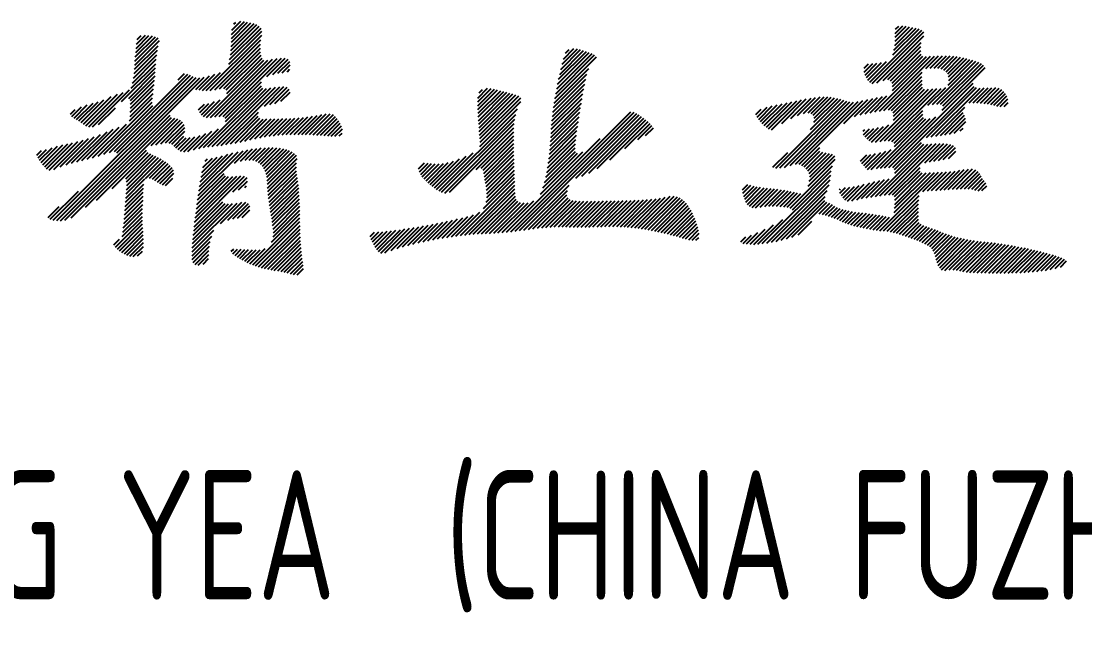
# Model space of a CAD drawing. Extents: x 627893 to 789462, y -407363 to 145317.
# Drawn here: x 734958 to 736190, y 50926 to 51632 of the extents above; entities that cross this region are included whole.
import ezdxf

# ---------------------------------------------------------------- set-up
doc = ezdxf.new("R2010")
doc.units = 0
doc.header["$LTSCALE"] = 100
doc.layers.add('图框', color=254, linetype='CONTINUOUS')
doc.styles.add('HZTXT', font='tssdeng.shx', dxfattribs={"width": 0.7, "bigfont": 'tssdchn.shx'})

msp = doc.modelspace()

# ---------------------------------------------------------------- linework, layer by layer
at = {"layer": '图框', "color": 0}
for p, q in [((735200.4, 51592.9), (735233.9, 51626.4)), ((735200.9, 51597.9), (735231.1, 51628.1)), ((735201.3, 51602.7), (735227.8, 51629.2)), ((735201.6, 51607.5), (735224.2, 51630.1)), ((735201.7, 51612.1), (735220.4, 51630.9)), ((735201.8, 51616.7), (735216.6, 51631.5)), ((735202.1, 51621.6), (735212.5, 51631.9)), ((735204.5, 51628.4), (735206.6, 51630.5)), ((735970.8, 51617.9), (735979.5, 51626.6)), ((735970.8, 51613.4), (735983.5, 51626.1)), ((735970.8, 51608.9), (735987.4, 51625.5)), ((735971.1, 51622.7), (735974.7, 51626.3)), ((735090.3, 51590.5), (735113.8, 51614)), ((735090.7, 51595.5), (735110.2, 51614.9)), ((735091.3, 51600.5), (735106.1, 51615.3)), ((735091.7, 51605.5), (735101.9, 51615.6)), ((735092.5, 51610.7), (735097.2, 51615.4)), ((735172.5, 51551.5), (735236.7, 51615.7)), ((735198.8, 51582.3), (735237, 51620.5)), ((735199.6, 51587.6), (735236, 51624)), ((735941.1, 51561.3), (736001.5, 51621.7)), ((735944, 51559.7), (736004, 51619.7)), ((735949.4, 51560.6), (736003.7, 51614.9)), ((735968.1, 51592.8), (735998.3, 51623)), ((735969.1, 51598.2), (735994.8, 51623.9)), ((735970.1, 51603.7), (735991.1, 51624.7)), ((735089.5, 51576.3), (735116.7, 51603.5)), ((735089.8, 51581.1), (735118.3, 51609.6)), ((735089.9, 51585.7), (735116.8, 51612.6)), ((735177.2, 51551.7), (735235.7, 51610.2)), ((735182.4, 51552.4), (735235.3, 51605.4)), ((735188, 51553.5), (735235.3, 51600.8)), ((735956.7, 51563.4), (736000.6, 51607.3)), ((735962, 51564.2), (736000.3, 51602.5)), ((735088.1, 51565.9), (735115.2, 51593)), ((735088.9, 51571.2), (735115.9, 51598.2)), ((735187.4, 51521.5), (735254.7, 51588.9)), ((735191.9, 51521.6), (735259.5, 51589.2)), ((735192.9, 51554), (735235.5, 51596.5)), ((735195.7, 51552.3), (735236, 51592.6)), ((735196.3, 51548.3), (735237.1, 51589.2)), ((735242.7, 51567.9), (735263.9, 51589)), ((735576.5, 51542.4), (735624.8, 51590.7)), ((735577.4, 51547.9), (735622.4, 51592.8)), ((735578.5, 51553.4), (735619.5, 51594.4)), ((735579.6, 51559), (735616.3, 51595.6)), ((735580.7, 51564.6), (735613, 51596.8)), ((735582, 51570.3), (735609.6, 51598)), ((735583.3, 51576.1), (735606.1, 51599)), ((735584.7, 51582), (735602.5, 51599.8)), ((735586.3, 51588.1), (735598.5, 51600.3)), ((735588.7, 51595.1), (735592.8, 51599.1)), ((735947, 51526.7), (736011.6, 51591.3)), ((735952.4, 51527.7), (736016.3, 51591.6)), ((735965.3, 51563), (736000.3, 51598)), ((735967.1, 51560.3), (736000.7, 51593.9)), ((735967.5, 51556.3), (736002.7, 51591.4)), ((735967.5, 51551.8), (736006.8, 51591.1)), ((736006.3, 51577.1), (736021, 51591.7)), ((736011.3, 51577.6), (736025.5, 51591.8)), ((736015.9, 51577.7), (736030, 51591.8)), ((736020.1, 51577.4), (736034.4, 51591.7)), ((736023.8, 51576.6), (736038.6, 51591.4)), ((736027, 51575.3), (736042.6, 51590.9)), ((736029.6, 51573.4), (736046.4, 51590.2)), ((736031.5, 51570.8), (736050.1, 51589.5)), ((736032.6, 51567.5), (736053.8, 51588.6)), ((735074.4, 51538.7), (735113.5, 51577.8)), ((735085.6, 51554.4), (735113.9, 51582.7)), ((735087, 51560.3), (735114.5, 51587.8)), ((735172.8, 51520.4), (735239.3, 51586.9)), ((735177.3, 51520.4), (735243.7, 51586.8)), ((735182.4, 51521), (735249.4, 51588)), ((735249.7, 51570.3), (735267.5, 51588.1)), ((735255.5, 51571.7), (735269.3, 51585.4)), ((735260.6, 51572.2), (735269.7, 51581.3)), ((735266.1, 51573.3), (735269.1, 51576.3)), ((735575.6, 51537.1), (735615.8, 51577.2)), ((735934.8, 51572.9), (735944.7, 51582.8)), ((735934.8, 51577.5), (735939.9, 51582.5)), ((735935.8, 51569.5), (735949.5, 51583.2)), ((735937.3, 51566.5), (735954.9, 51584.1)), ((735939, 51563.7), (735960.7, 51585.4)), ((736014, 51535.4), (736064.2, 51585.6)), ((736019, 51535.9), (736067.4, 51584.3)), ((736023.3, 51535.8), (736070.5, 51582.9)), ((736025.2, 51528.7), (736074.9, 51578.3)), ((736025.8, 51533.7), (736073.1, 51581)), ((736031.9, 51557.8), (736060.8, 51586.7)), ((736032.8, 51563.2), (736057.3, 51587.7)), ((734995.3, 51401.2), (735160.7, 51566.7)), ((734999.3, 51400.8), (735164.9, 51566.4)), ((735003.7, 51400.6), (735170, 51567)), ((735060.2, 51479.6), (735151.3, 51570.7)), ((735066.1, 51481), (735154.4, 51569.3)), ((735068.7, 51479.2), (735157.3, 51567.7)), ((735082.7, 51542.5), (735113.4, 51573.2)), ((735084.6, 51539.9), (735113.2, 51568.5)), ((735084.8, 51535.6), (735112.7, 51563.6)), ((735140.1, 51564.1), (735147.4, 51571.3)), ((735160.4, 51552.9), (735176.1, 51568.6)), ((735164.2, 51552.2), (735182.6, 51570.5)), ((735168.1, 51551.6), (735188.8, 51572.3)), ((735574.1, 51526.6), (735612.1, 51564.6)), ((735574.8, 51531.8), (735613.5, 51570.5)), ((735957.7, 51528.5), (736001.9, 51572.7)), ((735962.8, 51529.1), (736001.6, 51567.9)), ((735966.5, 51528.3), (736001.8, 51563.6)), ((735040.7, 51509.5), (735083.5, 51552.4)), ((735084.4, 51526.3), (735111.5, 51553.4)), ((735084.6, 51531), (735112.2, 51558.5)), ((735169.3, 51485.4), (735238.2, 51554.4)), ((735174.5, 51486.1), (735242.4, 51554.1)), ((735179.5, 51486.7), (735247.4, 51554.6)), ((735184.6, 51487.3), (735252.6, 51555.3)), ((735189.8, 51488), (735257.7, 51555.9)), ((735194.5, 51519.6), (735236.3, 51561.5)), ((735194.8, 51515.5), (735236.4, 51557.1)), ((735239.9, 51533.6), (735262.4, 51556.1)), ((735246, 51535.2), (735266.4, 51555.6)), ((735252, 51536.7), (735268.6, 51553.3)), ((735487.1, 51538.4), (735502.7, 51553.9)), ((735487.2, 51542.9), (735498.5, 51554.3)), ((735487.2, 51533.9), (735506.4, 51553.2)), ((735487.3, 51529.5), (735510.1, 51552.3)), ((735487.4, 51525.2), (735513.7, 51551.4)), ((735488.7, 51549), (735492.7, 51552.9)), ((735573, 51516.5), (735609.9, 51553.4)), ((735573.5, 51521.5), (735611, 51558.9)), ((735947.9, 51491.7), (736009.1, 51553)), ((735953.3, 51492.6), (736014.2, 51553.6)), ((735958.3, 51493.1), (736019.1, 51554)), ((735962.8, 51493.2), (736023.8, 51554.1)), ((735963.4, 51462.4), (736061.1, 51560)), ((735968, 51462.4), (736062, 51556.4)), ((735968.4, 51525.7), (736002, 51559.3)), ((735968.9, 51521.7), (736002.4, 51555.3)), ((735968.9, 51517.2), (736004.7, 51553.1)), ((736007, 51497), (736065, 51554.9)), ((736008.6, 51534.5), (736029.2, 51555)), ((736012.5, 51497.9), (736069.1, 51554.5)), ((736056.3, 51537.3), (736073.6, 51554.6)), ((736061, 51537.5), (736078.2, 51554.7)), ((736065.3, 51537.3), (736082.8, 51554.8)), ((736069.5, 51537), (736087.4, 51554.9)), ((736073.6, 51536.6), (736091.2, 51554.2)), ((736077.5, 51536), (736094.2, 51552.7)), ((735027.7, 51514.5), (735053.9, 51540.7)), ((735030.3, 51512.5), (735062.3, 51544.6)), ((735032.9, 51510.7), (735069.6, 51547.4)), ((735036.3, 51509.6), (735076.1, 51549.4)), ((735083.5, 51516.4), (735110.2, 51543.1)), ((735084.3, 51521.6), (735110.8, 51548.2)), ((735169.3, 51521.3), (735188.5, 51540.6)), ((735259, 51539.3), (735269.6, 51549.8)), ((735487.6, 51520.9), (735517.2, 51550.5)), ((735487.8, 51516.6), (735520.8, 51549.6)), ((735488.1, 51512.4), (735524.3, 51548.6)), ((735488.5, 51508.3), (735527.8, 51547.6)), ((735488.8, 51504.1), (735531.3, 51546.6)), ((735489.1, 51499.9), (735534.6, 51545.4)), ((735489.4, 51495.8), (735536.9, 51543.2)), ((735572.2, 51506.7), (735608, 51542.5)), ((735572.5, 51511.5), (735608.9, 51547.9)), ((735824, 51507.1), (735856.7, 51539.7)), ((735827.4, 51506), (735862.2, 51540.8)), ((735832.5, 51461.7), (735911.2, 51540.4)), ((735837.2, 51461.9), (735914.7, 51539.4)), ((735839.4, 51513.4), (735867.7, 51541.8)), ((735849.6, 51519.1), (735873.2, 51542.7)), ((735857.4, 51522.5), (735878.5, 51543.6)), ((735859.4, 51466.1), (735933.3, 51540)), ((735864.4, 51525), (735883.6, 51544.2)), ((735869.7, 51525.8), (735888.2, 51544.3)), ((735872.5, 51506.2), (735907.7, 51541.4)), ((735873.3, 51524.9), (735892.5, 51544.1)), ((735875.8, 51522.9), (735896.5, 51543.7)), ((735876.6, 51514.7), (735904.1, 51542.3)), ((735876.9, 51519.5), (735900.4, 51543)), ((735911.2, 51513.4), (735938.9, 51541.2)), ((735923.5, 51521.3), (735944.7, 51542.4)), ((735930.2, 51523.4), (735950.3, 51543.5)), ((735935.9, 51524.7), (735955.8, 51544.5)), ((735941.5, 51525.8), (735961.1, 51545.4)), ((736081.3, 51535.3), (736096.6, 51550.6)), ((736085, 51534.5), (736098.6, 51548.1)), ((736088.5, 51533.6), (736100.2, 51545.3)), ((736092.4, 51532.9), (736101.3, 51541.9)), ((735015.1, 51524.3), (735020.5, 51529.7)), ((735016.9, 51521.6), (735027.8, 51532.5)), ((735019.5, 51519.7), (735034.6, 51534.8)), ((735022.2, 51518), (735041.3, 51537)), ((735025, 51516.3), (735047.3, 51538.6)), ((735047.1, 51475.5), (735109.8, 51538.2)), ((735047.7, 51512.1), (735067.2, 51531.5)), ((735053.7, 51477.6), (735110.5, 51534.4)), ((735163.6, 51529.1), (735170.4, 51535.9)), ((735165, 51526), (735175.6, 51536.7)), ((735166.8, 51523.3), (735182.1, 51538.7)), ((735489.3, 51486.7), (735533, 51530.3)), ((735489.8, 51491.6), (735537.1, 51538.9)), ((735525.3, 51387.9), (735664.4, 51527)), ((735571.7, 51497.2), (735606.2, 51531.8)), ((735571.9, 51501.9), (735607.1, 51537.1)), ((735809.2, 51523.7), (735815.3, 51529.8)), ((735810.7, 51520.6), (735822.2, 51532.2)), ((735812.5, 51518), (735828.2, 51533.7)), ((735814.6, 51515.6), (735834.1, 51535.1)), ((735816.7, 51513.2), (735839.8, 51536.3)), ((735818.9, 51510.9), (735845.5, 51537.5)), ((735821.4, 51508.9), (735851.1, 51538.6)), ((735842.3, 51462.5), (735918.3, 51538.4)), ((735849, 51464.7), (735922.2, 51537.9)), ((735855.1, 51466.3), (735927.6, 51538.8)), ((735966.7, 51492.6), (736002.7, 51528.6)), ((736017.8, 51498.7), (736051.2, 51532.2)), ((736096.9, 51533), (736101.6, 51537.6)), ((735008.7, 51401.1), (735130.5, 51522.9)), ((735015.8, 51403.8), (735132.2, 51520.2)), ((735032.7, 51416.2), (735136, 51519.5)), ((735108.8, 51487.8), (735139.7, 51518.7)), ((735114.1, 51488.6), (735142.7, 51517.2)), ((735119.7, 51489.7), (735145, 51515.1)), ((735195.1, 51488.8), (735232.9, 51526.6)), ((735200.5, 51489.7), (735232.8, 51522)), ((735206, 51490.7), (735234.7, 51519.4)), ((735211.6, 51491.8), (735238.3, 51518.5)), ((735217.3, 51493), (735242.8, 51518.6)), ((735223.1, 51494.3), (735247.5, 51518.7)), ((735228.8, 51495.6), (735252.1, 51518.8)), ((735234.5, 51496.7), (735256.7, 51518.9)), ((735239.9, 51497.7), (735261.3, 51519.1)), ((735245.3, 51498.6), (735265.9, 51519.2)), ((735250.5, 51499.2), (735270.5, 51519.3)), ((735255.5, 51499.8), (735275.2, 51519.5)), ((735260.4, 51500.2), (735280, 51519.8)), ((735265.2, 51500.5), (735285, 51520.3)), ((735269.8, 51500.7), (735290.1, 51521)), ((735274.4, 51500.7), (735295.5, 51521.8)), ((735278.8, 51500.7), (735300.9, 51522.8)), ((735283.3, 51500.6), (735306.3, 51523.7)), ((735287.6, 51500.5), (735311.5, 51524.4)), ((735292, 51500.4), (735316.1, 51524.5)), ((735296.3, 51500.2), (735319.8, 51523.7)), ((735300.6, 51500), (735322.2, 51521.6)), ((735304.8, 51499.7), (735324.1, 51519)), ((735309, 51499.4), (735325.9, 51516.4)), ((735442.2, 51435.1), (735531, 51523.9)), ((735445.2, 51433.6), (735530, 51518.4)), ((735530.3, 51388.5), (735668.3, 51526.4)), ((735535.4, 51389.1), (735671.4, 51525)), ((735570.6, 51482.6), (735603.6, 51515.7)), ((735571, 51487.6), (735604.5, 51521)), ((735571.4, 51492.4), (735605.4, 51526.4)), ((735600.6, 51449.8), (735674.2, 51523.3)), ((735607.8, 51452.4), (735676.8, 51521.5)), ((735615.6, 51455.8), (735679.4, 51519.6)), ((735625.5, 51461.2), (735681.9, 51517.6)), ((735640, 51471.2), (735684.3, 51515.5)), ((735948.9, 51461.3), (736006.2, 51518.6)), ((735953.7, 51461.7), (736011.1, 51519)), ((735958.4, 51461.8), (736017.7, 51521.2)), ((735969.3, 51490.7), (736002.6, 51524)), ((735969.7, 51486.6), (736003.5, 51520.4)), ((736023, 51499.5), (736049.6, 51526.1)), ((736028.3, 51500.3), (736050.9, 51522.9)), ((736033.6, 51501.1), (736052.2, 51519.7)), ((736039.1, 51502.1), (736052.7, 51515.8)), ((735022.5, 51468.9), (735057.5, 51503.8)), ((735028.5, 51470.4), (735064.7, 51506.6)), ((735034.6, 51471.9), (735071.6, 51509)), ((735040.7, 51473.6), (735079.9, 51512.7)), ((735125.2, 51490.8), (735146.8, 51512.3)), ((735129.7, 51490.7), (735147.8, 51508.8)), ((735132.7, 51489.2), (735147.7, 51504.3)), ((735157.8, 51482.9), (735179.1, 51504.3)), ((735163.8, 51484.5), (735186.6, 51507.3)), ((735313.2, 51499.1), (735327.7, 51513.7)), ((735317.3, 51498.7), (735329.3, 51510.7)), ((735321.6, 51498.6), (735330.3, 51507.3)), ((735326.5, 51498.9), (735329.8, 51502.3)), ((735448.7, 51432.6), (735529.4, 51513.3)), ((735454.3, 51433.7), (735529, 51508.4)), ((735485.1, 51460), (735528.8, 51503.7)), ((735569.5, 51472.5), (735602, 51505.1)), ((735570.1, 51477.6), (735602.8, 51510.4)), ((735657.4, 51484.2), (735686.6, 51513.3)), ((735672.5, 51494.8), (735688.8, 51511)), ((735681.5, 51499.3), (735690.6, 51508.4)), ((735933.6, 51504.4), (735935.6, 51506.4)), ((735934, 51500.3), (735940.8, 51507.1)), ((735936, 51497.8), (735945.8, 51507.6)), ((735938.3, 51495.6), (735951.2, 51508.6)), ((735940.7, 51493.5), (735957.1, 51509.9)), ((735943.4, 51491.8), (735963.4, 51511.7)), ((736046.1, 51504.7), (736049.4, 51507.9)), ((734985.3, 51463), (735012, 51489.8)), ((734987.5, 51460.8), (735017.7, 51491)), ((734990.4, 51459.2), (735023.6, 51492.4)), ((734995.7, 51460), (735029.7, 51494)), ((735003.3, 51463.1), (735036, 51495.8)), ((735010.1, 51465.5), (735042.6, 51498)), ((735016.5, 51467.3), (735049.8, 51500.6)), ((735135.2, 51487.2), (735146.5, 51498.6)), ((735137.4, 51485), (735149.1, 51496.7)), ((735139.9, 51483), (735153.9, 51497)), ((735142.8, 51481.4), (735159.4, 51498)), ((735146.5, 51480.6), (735165.4, 51499.5)), ((735151.3, 51480.9), (735172, 51501.6)), ((735491.1, 51461.5), (735528.8, 51499.2)), ((735493.3, 51459.3), (735528.8, 51494.7)), ((735494.1, 51455.5), (735528.8, 51490.2)), ((735520.3, 51387.4), (735628.7, 51495.9)), ((735567, 51456.6), (735600.2, 51489.8)), ((735568, 51462), (735600.7, 51494.8)), ((735568.8, 51467.3), (735601.3, 51499.9)), ((735953, 51429.5), (736013.3, 51489.8)), ((735958.2, 51430.2), (736018.2, 51490.2)), ((735963.2, 51430.7), (736022.8, 51490.3)), ((735969.9, 51459.9), (736001.3, 51491.3)), ((736004.9, 51467.9), (736027.2, 51490.2)), ((736010.3, 51468.8), (736031.2, 51489.8)), ((734976.3, 51476.5), (734981.6, 51481.9)), ((734977.7, 51473.5), (734987.4, 51483.2)), ((734979.4, 51470.7), (734994.1, 51485.3)), ((734981.3, 51468), (735000.3, 51487)), ((734983.2, 51465.5), (735006.2, 51488.5)), ((735045.5, 51424.5), (735103.3, 51482.3)), ((735063.3, 51437.8), (735105.3, 51479.9)), ((735079.2, 51449.2), (735108.1, 51478.1)), ((735163.1, 51429.9), (735215.1, 51481.8)), ((735163.9, 51435.2), (735209.3, 51480.6)), ((735164.7, 51440.4), (735203.4, 51479.2)), ((735165.6, 51445.8), (735197.4, 51477.6)), ((735205.2, 51467.5), (735220.6, 51482.9)), ((735212.1, 51469.8), (735226, 51483.8)), ((735217.4, 51470.7), (735231.2, 51484.5)), ((735222.2, 51471), (735236.2, 51485)), ((735226.3, 51470.7), (735241, 51485.3)), ((735229.9, 51469.7), (735245.6, 51485.5)), ((735233, 51468.3), (735250.1, 51485.4)), ((735235.5, 51466.3), (735254.3, 51485.2)), ((735237.6, 51463.9), (735258.4, 51484.7)), ((735239.3, 51461.2), (735262.2, 51484.1)), ((735240.7, 51458.1), (735265.8, 51483.2)), ((735241.8, 51454.7), (735269.1, 51481.9)), ((735242.6, 51451), (735272.1, 51480.5)), ((735243.1, 51447), (735274.8, 51478.7)), ((735439.4, 51436.8), (735481.9, 51479.3)), ((735494.7, 51451.6), (735528.8, 51485.8)), ((735495.4, 51447.8), (735528.9, 51481.4)), ((735559.6, 51431.2), (735608.9, 51480.6)), ((735562.6, 51438.7), (735602.7, 51478.8)), ((735564.5, 51445.1), (735600.4, 51481)), ((735566, 51451), (735599.9, 51485)), ((735829, 51462.7), (735846.1, 51479.8)), ((735862.5, 51464.7), (735883.2, 51485.5)), ((735865.2, 51462.9), (735883.5, 51481.3)), ((735867.5, 51460.8), (735886.8, 51480)), ((735869.6, 51458.3), (735890.6, 51479.3)), ((735871.1, 51455.3), (735894.5, 51478.7)), ((735871.6, 51451.3), (735898, 51477.8)), ((735932, 51466.9), (735942.6, 51477.5)), ((735934.2, 51464.6), (735948, 51478.4)), ((735936.3, 51462.2), (735953.9, 51479.8)), ((735938.7, 51460.1), (735960, 51481.4)), ((735943, 51459.9), (735966.1, 51483)), ((735947.8, 51428.8), (736008.5, 51489.4)), ((735970.2, 51455.7), (736003.9, 51489.4)), ((736015.5, 51469.6), (736035, 51489)), ((736020.9, 51470.4), (736038.2, 51487.8)), ((736026.4, 51471.5), (736040.4, 51485.5)), ((736032.3, 51472.9), (736040.8, 51481.4)), ((735079.7, 51431.8), (735120.2, 51472.2)), ((735080, 51436.6), (735117.2, 51473.8)), ((735080.2, 51445.7), (735111.1, 51476.7)), ((735080.3, 51441.3), (735114.2, 51475.3)), ((735101.9, 51449.5), (735123, 51470.6)), ((735106.8, 51449.9), (735125.8, 51468.9)), ((735110.1, 51448.7), (735128.4, 51467)), ((735166.5, 51451.2), (735191.2, 51475.9)), ((735167.5, 51456.7), (735185, 51474.2)), ((735168.7, 51462.4), (735179.6, 51473.3)), ((735171.4, 51469.6), (735174, 51472.2)), ((735243.4, 51442.8), (735277.1, 51476.5)), ((735243.6, 51438.5), (735277.8, 51472.7)), ((735243.9, 51434.3), (735277.2, 51467.6)), ((735418.3, 51460.6), (735425.3, 51467.6)), ((735419.4, 51457.1), (735429.5, 51467.3)), ((735420.9, 51454.2), (735433.5, 51466.8)), ((735422.8, 51451.6), (735437.8, 51466.5)), ((735424.9, 51449.1), (735442.3, 51466.6)), ((735427.1, 51446.9), (735447.3, 51467.1)), ((735429.4, 51444.7), (735452.8, 51468.1)), ((735431.8, 51442.6), (735458.9, 51469.7)), ((735434.3, 51440.6), (735465.8, 51472.2)), ((735436.8, 51438.6), (735473.5, 51475.3)), ((735496.1, 51444), (735529, 51476.9)), ((735496.7, 51440.1), (735529.1, 51472.5)), ((735497.1, 51436.1), (735529.2, 51468.1)), ((735870, 51440.8), (735901.2, 51472)), ((735871.1, 51446.3), (735900.6, 51475.8)), ((735930.3, 51469.7), (735937.8, 51477.1)), ((735113, 51447.2), (735130.7, 51464.8)), ((735115.9, 51445.5), (735132.8, 51462.4)), ((735118.6, 51443.7), (735134.5, 51459.6)), ((735121.6, 51442.2), (735135.1, 51455.7)), ((735162.4, 51424.7), (735193.2, 51455.5)), ((735244.3, 51430.2), (735276.9, 51462.9)), ((735244.7, 51426.2), (735277.1, 51458.6)), ((735245.2, 51422.2), (735277.6, 51454.5)), ((735496.8, 51422.3), (735529.6, 51455.1)), ((735497.4, 51427.4), (735529.5, 51459.4)), ((735497.5, 51431.9), (735529.3, 51463.8)), ((735816.6, 51374), (735896.2, 51453.5)), ((735849, 51415.2), (735898.1, 51464.4)), ((735851.5, 51413.3), (735896.6, 51458.4)), ((735953, 51389), (736020.8, 51456.9)), ((735967.6, 51430.7), (735999.5, 51462.5)), ((735969.5, 51410.1), (736016.2, 51456.7)), ((735969.9, 51415), (736011.4, 51456.4)), ((735970, 51428.5), (735999.6, 51458.1)), ((735970.1, 51419.6), (736006.5, 51456.1)), ((735970.2, 51424.3), (736002, 51456.1)), ((736002.8, 51434.4), (736025.4, 51457)), ((736008, 51435.1), (736030, 51457.1)), ((736012.9, 51435.5), (736035, 51457.6)), ((736017.7, 51435.8), (736040.1, 51458.2)), ((736022.6, 51436.2), (736045.4, 51459.1)), ((736027.4, 51436.5), (736050.7, 51459.9)), ((736032.2, 51436.8), (736055.7, 51460.4)), ((736036.9, 51437.1), (736060.4, 51460.6)), ((736041.6, 51437.3), (736064, 51459.7)), ((736046.2, 51437.4), (736066.7, 51457.8)), ((736050.8, 51437.5), (736068.6, 51455.3)), ((735079, 51422), (735100.1, 51443.1)), ((735079.3, 51426.9), (735101.4, 51449)), ((735125.2, 51441.3), (735133.8, 51450)), ((735158.4, 51393.7), (735216.9, 51452.2)), ((735159, 51398.8), (735212.6, 51452.5)), ((735159.6, 51403.9), (735208, 51452.3)), ((735160.3, 51409.1), (735203.1, 51451.9)), ((735161, 51414.2), (735198.4, 51451.7)), ((735161.7, 51419.4), (735194.7, 51452.5)), ((735203.3, 51434.1), (735219.7, 51450.6)), ((735210, 51436.3), (735220.3, 51446.6)), ((735217.2, 51439.1), (735219.3, 51441.2)), ((735245.8, 51418.2), (735278.2, 51450.6)), ((735246.4, 51414.3), (735278.7, 51446.7)), ((735247, 51410.5), (735279.2, 51442.7)), ((735466.9, 51383.5), (735529.9, 51446.4)), ((735472, 51384), (735530, 51442)), ((735493.7, 51414.8), (735529.8, 51450.8)), ((735540.6, 51389.8), (735592.8, 51442)), ((735793.7, 51436.3), (735800, 51442.6)), ((735794.3, 51432.4), (735803.6, 51441.7)), ((735795.2, 51428.8), (735807.1, 51440.7)), ((735821.8, 51374.6), (735895.3, 51448.2)), ((735827.2, 51375.6), (735894, 51442.3)), ((735912.5, 51424.9), (735928.9, 51441.3)), ((735915.5, 51423.4), (735934.9, 51442.8)), ((735920.4, 51423.8), (735941.2, 51444.6)), ((735926.1, 51425), (735947.2, 51446.1)), ((735931.7, 51426.2), (735952.8, 51447.3)), ((735937.1, 51427.1), (735958.4, 51448.3)), ((735942.5, 51427.9), (735963.7, 51449.2)), ((736055.2, 51437.4), (736070.3, 51452.5)), ((736059.3, 51437), (736072, 51449.7)), ((736063, 51436.2), (736073.9, 51447.1)), ((736066.7, 51435.4), (736075.8, 51444.5)), ((736071.2, 51435.5), (736076.7, 51441)), ((734991.8, 51402.3), (735024.3, 51434.8)), ((735077.7, 51407.4), (735099.4, 51429)), ((735078.2, 51412.3), (735099.5, 51433.6)), ((735078.6, 51417.2), (735099.7, 51438.3)), ((735247.7, 51406.7), (735279.6, 51438.6)), ((735248.3, 51402.8), (735279.9, 51434.4)), ((735248.9, 51398.9), (735280.2, 51430.2)), ((735476.9, 51384.5), (735530.1, 51437.7)), ((735481.8, 51384.9), (735530.3, 51433.4)), ((735486.6, 51385.2), (735530.6, 51429.2)), ((735545.8, 51390.5), (735591, 51435.7)), ((735551, 51391.2), (735590.4, 51430.6)), ((735672.9, 51391.8), (735710, 51428.9)), ((735676.8, 51391.3), (735714.6, 51429.1)), ((735680.7, 51390.7), (735718.4, 51428.3)), ((735796.3, 51425.5), (735810.9, 51440)), ((735797.6, 51422.3), (735814.8, 51439.4)), ((735799.4, 51419.6), (735818.7, 51438.9)), ((735801.8, 51417.5), (735822.8, 51438.5)), ((735804.9, 51416.1), (735826.8, 51438)), ((735809, 51415.7), (735830.8, 51437.5)), ((735814.2, 51416.4), (735834.8, 51437)), ((735819.5, 51417.2), (735838.8, 51436.5)), ((735824.2, 51417.4), (735842.7, 51435.9)), ((735828.7, 51417.4), (735846.5, 51435.3)), ((735832.8, 51376.6), (735892, 51435.8)), ((735833.1, 51417.3), (735850.3, 51434.5)), ((735837.3, 51417.1), (735853.9, 51433.7)), ((735838.6, 51378), (735889.4, 51428.8)), ((735841.5, 51416.7), (735857.6, 51432.9)), ((735845.4, 51416.2), (735861.3, 51432.1)), ((735906, 51436.3), (735907.1, 51437.5)), ((735906.6, 51432.4), (735913.2, 51439)), ((735908.3, 51429.7), (735918.1, 51439.5)), ((735910.3, 51427.2), (735923.4, 51440.3)), ((735957.2, 51388.8), (735998.3, 51429.9)), ((734989.3, 51404.2), (735002.1, 51417)), ((735076.8, 51397.5), (735099, 51419.6)), ((735077.3, 51402.4), (735099.2, 51424.3)), ((735156.3, 51369.2), (735208.2, 51421.1)), ((735156.6, 51374), (735203, 51420.4)), ((735157, 51378.8), (735198.4, 51420.2)), ((735157.4, 51383.7), (735194.3, 51420.6)), ((735157.9, 51388.7), (735191.7, 51422.5)), ((735189.1, 51397.5), (735213.7, 51422.1)), ((735197.3, 51401.2), (735218.2, 51422.1)), ((735203.4, 51402.8), (735221.3, 51420.7)), ((735208.6, 51403.5), (735222.8, 51417.7)), ((735249.4, 51395), (735280.5, 51426)), ((735249.9, 51390.9), (735280.7, 51421.7)), ((735250.2, 51386.7), (735280.8, 51417.3)), ((735491.3, 51385.4), (735531.6, 51425.7)), ((735496, 51385.6), (735533.6, 51423.2)), ((735500.8, 51385.9), (735536.7, 51421.8)), ((735505.6, 51386.2), (735540.7, 51421.3)), ((735510.4, 51386.5), (735545.3, 51421.4)), ((735515.3, 51386.9), (735551.9, 51423.5)), ((735556.1, 51391.8), (735591.6, 51427.3)), ((735561.1, 51392.3), (735594.1, 51425.3)), ((735566.1, 51392.8), (735597.5, 51424.2)), ((735571, 51393.2), (735601.5, 51423.7)), ((735575.7, 51393.5), (735605.7, 51423.4)), ((735580.4, 51393.6), (735610.1, 51423.4)), ((735584.8, 51393.6), (735614.6, 51423.4)), ((735589.2, 51393.4), (735619.1, 51423.4)), ((735593.5, 51393.3), (735623.6, 51423.4)), ((735597.8, 51393.1), (735628.1, 51423.4)), ((735602.2, 51393), (735632.7, 51423.5)), ((735606.7, 51393), (735637.2, 51423.5)), ((735611.3, 51393.1), (735641.8, 51423.6)), ((735615.9, 51393.2), (735646.3, 51423.7)), ((735620.5, 51393.4), (735650.9, 51423.8)), ((735625.2, 51393.5), (735655.5, 51423.9)), ((735629.8, 51393.6), (735660.2, 51424)), ((735634.4, 51393.8), (735664.8, 51424.2)), ((735639, 51393.9), (735669.5, 51424.4)), ((735643.6, 51394), (735674.2, 51424.6)), ((735648, 51393.9), (735678.9, 51424.8)), ((735652.3, 51393.7), (735683.7, 51425.2)), ((735656.6, 51393.5), (735688.6, 51425.6)), ((735660.7, 51393.2), (735693.6, 51426)), ((735664.8, 51392.8), (735698.8, 51426.7)), ((735668.9, 51392.3), (735704.3, 51427.8)), ((735684.5, 51390), (735721.5, 51427)), ((735688.3, 51389.3), (735724.2, 51425.2)), ((735692.1, 51388.6), (735726.7, 51423.2)), ((735695.8, 51387.8), (735728.8, 51420.8)), ((735699.5, 51387), (735730.8, 51418.3)), ((735844.7, 51379.5), (735889.2, 51424.1)), ((735851, 51381.4), (735891.6, 51422)), ((735882.5, 51408.4), (735894.9, 51420.8)), ((735886.4, 51407.8), (735897.9, 51419.3)), ((735890, 51406.9), (735900.7, 51417.6)), ((735893.4, 51405.9), (735903.7, 51416.1)), ((735961.3, 51388.4), (735997.9, 51425)), ((735965.1, 51387.7), (735997.7, 51420.3)), ((735075, 51382.2), (735098.5, 51405.6)), ((735075.8, 51387.5), (735098.6, 51410.2)), ((735076.4, 51392.5), (735098.7, 51414.9)), ((735213.9, 51404.3), (735222.9, 51413.3)), ((735226.3, 51349.4), (735281, 51404.1)), ((735248, 51375.6), (735281, 51408.5)), ((735250, 51382), (735280.9, 51413)), ((735445.9, 51380.4), (735469.6, 51404.1)), ((735451.3, 51381.3), (735475.6, 51405.6)), ((735456.6, 51382.1), (735482, 51407.5)), ((735461.8, 51382.8), (735489.6, 51410.7)), ((735703.1, 51386.1), (735732.5, 51415.6)), ((735706.7, 51385.3), (735734.2, 51412.7)), ((735710.3, 51384.4), (735735.7, 51409.8)), ((735713.9, 51383.4), (735737.1, 51406.7)), ((735717.4, 51382.5), (735738.5, 51403.6)), ((735896.8, 51404.8), (735906.9, 51414.8)), ((735900.1, 51403.6), (735910.3, 51413.7)), ((735903.4, 51402.3), (735913.8, 51412.7)), ((735906.5, 51400.9), (735917.5, 51411.9)), ((735909.5, 51399.4), (735921.3, 51411.2)), ((735912.6, 51398.1), (735925.2, 51410.7)), ((735915.9, 51396.9), (735929.3, 51410.2)), ((735919.3, 51395.8), (735933.3, 51409.8)), ((735922.8, 51394.8), (735937.3, 51409.3)), ((735926.4, 51393.9), (735941.2, 51408.7)), ((735930, 51393), (735945.1, 51408.2)), ((735933.7, 51392.2), (735949, 51407.6)), ((735937.3, 51391.4), (735952.8, 51406.9)), ((735941.1, 51390.7), (735956.6, 51406.2)), ((735945, 51390), (735960.4, 51405.4)), ((735948.9, 51389.5), (735964.1, 51404.7)), ((735968.8, 51386.9), (735997.6, 51415.7)), ((735972.3, 51386), (735997.5, 51411.2)), ((735975.8, 51385), (735997.5, 51406.7)), ((735067.3, 51370), (735098.6, 51401.3)), ((735069.6, 51367.8), (735098.8, 51397)), ((735072.1, 51365.8), (735099, 51392.7)), ((735229.6, 51348.2), (735281, 51399.6)), ((735233, 51347.1), (735281.1, 51395.2)), ((735379.4, 51363.3), (735408, 51391.8)), ((735386.6, 51366), (735413.3, 51392.7)), ((735393.6, 51368.5), (735418.8, 51393.7)), ((735400, 51370.4), (735424.2, 51394.6)), ((735406.1, 51372), (735429.7, 51395.6)), ((735412, 51373.5), (735435.3, 51396.7)), ((735417.9, 51374.8), (735440.9, 51397.8)), ((735423.6, 51376.1), (735446.5, 51398.9)), ((735429.3, 51377.3), (735452.1, 51400.1)), ((735434.9, 51378.4), (735457.9, 51401.3)), ((735440.5, 51379.4), (735463.7, 51402.6)), ((735720.9, 51381.5), (735739.8, 51400.4)), ((735724.4, 51380.4), (735740.9, 51397)), ((735727.8, 51379.4), (735742, 51393.6)), ((735806.9, 51373.2), (735829.5, 51395.8)), ((735811.7, 51373.5), (735840.4, 51402.2)), ((735858.3, 51384.1), (735874.1, 51399.9)), ((735979.2, 51383.9), (735997.7, 51402.4)), ((735982.6, 51382.8), (735998.4, 51398.6)), ((735986, 51381.6), (736000.8, 51396.5)), ((735989.3, 51380.4), (736003.9, 51395)), ((735992.5, 51379.2), (736007.2, 51393.9)), ((735995.8, 51378), (736010.6, 51392.8)), ((735999, 51376.7), (736014, 51391.7)), ((735065.4, 51372.6), (735072, 51379.1)), ((735074.7, 51363.9), (735099.2, 51388.4)), ((735077.6, 51362.3), (735099.4, 51384.1)), ((735080.5, 51360.8), (735099.6, 51379.9)), ((735156, 51359.9), (735178.8, 51382.7)), ((735156.1, 51364.5), (735181.1, 51389.5)), ((735236.5, 51346.1), (735281.2, 51390.8)), ((735240.1, 51345.2), (735281.3, 51386.4)), ((735243.7, 51344.4), (735281.5, 51382.1)), ((735362.5, 51382.3), (735367.5, 51387.3)), ((735363.7, 51379), (735372.3, 51387.6)), ((735365.2, 51376), (735377.1, 51387.9)), ((735366.7, 51373), (735382, 51388.3)), ((735368.3, 51370.1), (735387, 51388.9)), ((735370, 51367.4), (735392.2, 51389.5)), ((735372.1, 51365), (735397.4, 51390.2)), ((735374.7, 51363.1), (735402.6, 51391)), ((735731.4, 51378.6), (735742.8, 51390)), ((735735.3, 51377.9), (735743.4, 51386)), ((735739.7, 51377.9), (735743.2, 51381.3)), ((735791.7, 51376), (735797.6, 51381.9)), ((735794.5, 51374.2), (735804.2, 51384)), ((735798.3, 51373.6), (735811.6, 51386.9)), ((735802.5, 51373.3), (735820.1, 51390.8)), ((736002.1, 51375.4), (736017.2, 51390.5)), ((736005.2, 51373.9), (736020.4, 51389.1)), ((736008.1, 51372.4), (736023.6, 51387.8)), ((736010.8, 51370.6), (736026.8, 51386.5)), ((736013, 51368.3), (736030.1, 51385.3)), ((736014.8, 51365.6), (736033.4, 51384.2)), ((736016.2, 51362.4), (736036.8, 51383.1)), ((736017.2, 51359), (736040.3, 51382)), ((736018.1, 51355.4), (736043.8, 51381.1)), ((736019.2, 51352), (736047.4, 51380.2)), ((736020.5, 51348.8), (736051.1, 51379.4)), ((735083.8, 51359.6), (735099.8, 51375.5)), ((735087.7, 51359), (735099.6, 51370.8)), ((735156.2, 51355.6), (735177.2, 51376.6)), ((735157.2, 51352.1), (735176.1, 51371)), ((735201.3, 51364.8), (735204.4, 51367.8)), ((735203.3, 51362.3), (735208.8, 51367.8)), ((735205.8, 51360.3), (735213, 51367.5)), ((735208.5, 51358.5), (735217.3, 51367.3)), ((735211.3, 51356.8), (735221.6, 51367.1)), ((735214.1, 51355.1), (735225.9, 51367)), ((735217, 51353.6), (735230.4, 51366.9)), ((735220, 51352.1), (735235, 51367)), ((735223.1, 51350.7), (735240.6, 51368.2)), ((735247.5, 51343.6), (735281.7, 51377.8)), ((735251.3, 51343), (735282, 51373.6)), ((735255.3, 51342.4), (735282.3, 51369.4)), ((736022.2, 51346), (736054.9, 51378.7)), ((736024.4, 51343.7), (736058.7, 51378.1)), ((736028, 51342.8), (736062.7, 51377.5)), ((736033.2, 51343.5), (736066.7, 51377)), ((736037.8, 51343.7), (736070.8, 51376.6)), ((736041.7, 51343.1), (736074.8, 51376.2)), ((736045.5, 51342.3), (736078.9, 51375.8)), ((736049.2, 51341.6), (736082.9, 51375.3)), ((736053.1, 51341.1), (736086.9, 51374.8)), ((736057.3, 51340.7), (736090.8, 51374.2)), ((736061.5, 51340.4), (736094.7, 51373.7)), ((736065.8, 51340.2), (736098.6, 51373.1)), ((736070.2, 51340.1), (736102.5, 51372.5)), ((736074.5, 51340), (736106.4, 51371.8)), ((736079, 51339.9), (736110.2, 51371.1)), ((736083.4, 51339.9), (736114, 51370.4)), ((736087.9, 51339.9), (736117.7, 51369.7)), ((736092.4, 51339.9), (736121.5, 51369)), ((736096.9, 51339.9), (736125.2, 51368.2)), ((736101.4, 51339.9), (736128.9, 51367.4)), ((736106, 51340), (736132.5, 51366.5)), ((735093, 51359.8), (735098.5, 51365.3)), ((735159.5, 51349.9), (735175.6, 51366)), ((735163.3, 51349.2), (735175.4, 51361.4)), ((735168.8, 51350.3), (735175.2, 51356.6)), ((735259.1, 51341.7), (735282.7, 51365.3)), ((735262.8, 51340.9), (735283.1, 51361.3)), ((735266.3, 51340), (735283.6, 51357.3)), ((736110.6, 51340.2), (736136.1, 51365.7)), ((736115.3, 51340.3), (736139.8, 51364.8)), ((736120, 51340.6), (736143.4, 51363.9)), ((736124.8, 51340.9), (736146.9, 51363)), ((736129.7, 51341.3), (736150.4, 51362)), ((736134.7, 51341.7), (736153.9, 51361)), ((736139.7, 51342.3), (736157.3, 51359.9)), ((736144.9, 51343), (736160.6, 51358.7)), ((736150.3, 51343.9), (736163.8, 51357.4)), ((736155.9, 51345), (736166.8, 51355.9)), ((735269.9, 51339.1), (735284.2, 51353.4)), ((735273.7, 51338.4), (735284.8, 51349.5)), ((735277.7, 51337.9), (735285.1, 51345.3)), ((736162, 51346.6), (736169.3, 51353.9))]:
    msp.add_line(p, q, dxfattribs=at)

# ---------------------------------------------------------------- texts
at = {"layer": '图框', "color": 0, "style": 'HZTXT', "width": 0.7}
msp.add_text('KING YEA  (CHINA FUZHOU ) ENGINEERING DESIGN CONSULTANTS ,LTD', height=150, dxfattribs=at).set_placement((734720.1, 50961.2))

doc.saveas('drawing.dxf')
